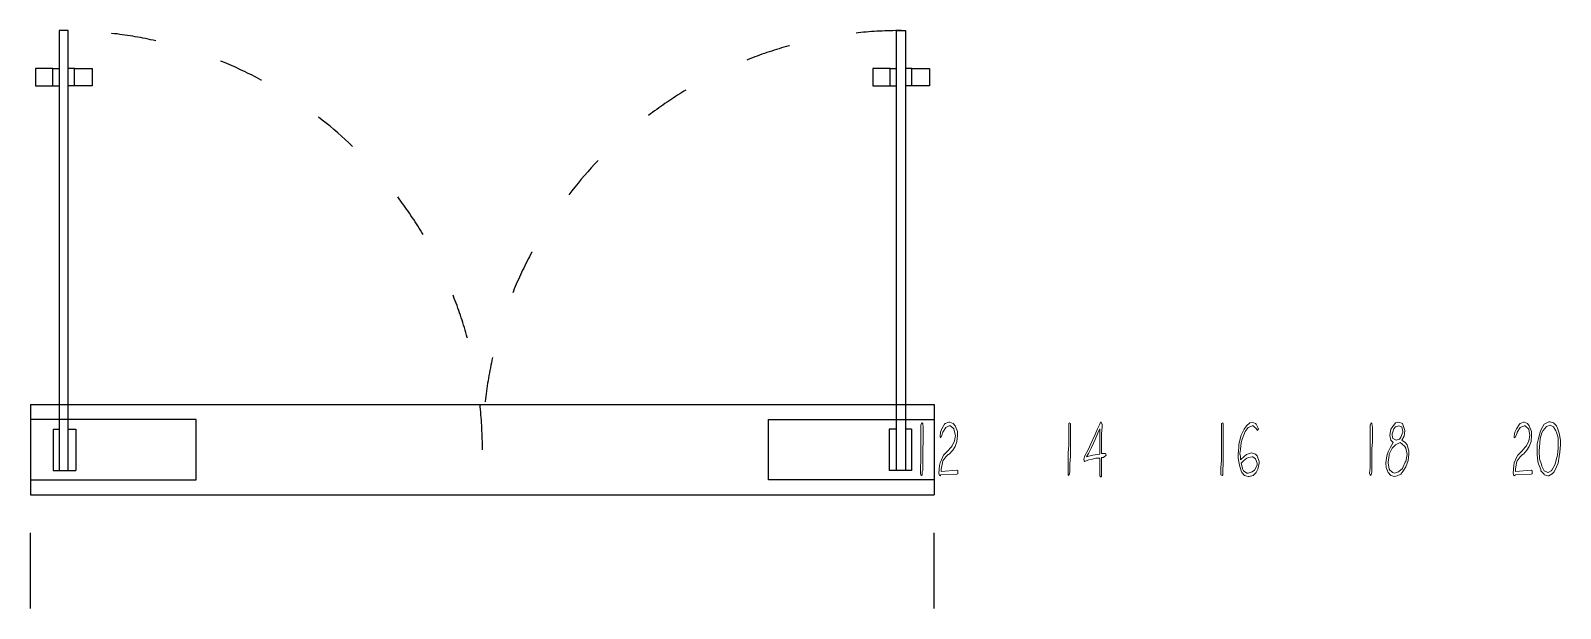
# Model space of a CAD drawing. Header units: millimetres. Extents: x 0 to 2032, y -270 to 496.
import ezdxf

# ---------------------------------------------------------------- set-up
doc = ezdxf.new("R2010")
doc.units = ezdxf.units.MM
doc.header["$MEASUREMENT"] = 0
doc.linetypes.add('ACAD_ISO03W100', pattern=[30, 12, -18])
doc.layers.get('Defpoints').update_dxf_attribs({"color": 1})
for name, color, linetype in [('D-T', 2, 'Continuous'), ('DOOR', 34, 'Continuous'), ('Wall-01', 4, 'Continuous')]:
    doc.layers.add(name, color=color, linetype=linetype)

msp = doc.modelspace()

# ---------------------------------------------------------------- linework, layer by layer
at = {"layer": 'D-T'}
for p, q in [((0, 0), (1200, 0)), ((0, -120), (1200, -120))]:
    msp.add_line(p, q, dxfattribs=at)
at = {"layer": 'Defpoints', "color": 250}
for p, q in [((0, -270.4), (0, -170.4)), ((1200, -270.4), (1200, -170.4))]:
    msp.add_line(p, q, dxfattribs=at)
at = {"layer": 'Defpoints', "color": 250, "lineweight": 0}
for points in [[(1182.4, -27.5), (1182.4, -74.2), (1181.7, -84.1), (1181.7, -91), (1182.4, -93.3), (1183.2, -94.1), (1184, -93.3), (1184, -89.5), (1184.7, -87.2), (1184.7, -58.9), (1185.5, -49.7), (1185.5, -30.5), (1184.7, -25.2), (1184, -24.4), (1183.2, -25.2)], [(1215.4, -69.6), (1218.4, -66.5), (1220, -65.7), (1224.6, -60.4), (1227.6, -55.8), (1229.9, -48.9), (1230.7, -41.2), (1230.7, -35.9), (1227.6, -28.2), (1225.3, -25.2), (1220.7, -23.6), (1219.2, -23.6), (1214.6, -25.2), (1213.8, -25.9), (1210, -32.1), (1208.5, -36.7), (1207.7, -42), (1207.7, -43.5), (1208.5, -44.3), (1210, -41.2), (1210.8, -37.4), (1211.5, -36.7), (1215.4, -30.5), (1220, -28.2), (1221.5, -28.2), (1226.1, -32.1), (1226.1, -32.8), (1228.4, -41.2), (1226.9, -48.1), (1223.8, -55), (1222.3, -56.6), (1217.7, -61.9), (1212.3, -67.3), (1210.8, -70.3), (1207.7, -77.2), (1206.9, -81.1), (1206.2, -91), (1206.9, -94.1), (1207.7, -94.8), (1208.5, -94.1), (1208.5, -93.3), (1229.9, -92.5), (1231.4, -91.8), (1231.4, -87.9), (1229.9, -87.2), (1209.2, -88.7), (1209.2, -85.7), (1210.8, -77.2), (1211.5, -74.9)], [(1378.7, -27.5), (1378.7, -54.3), (1377.9, -64.2), (1377.9, -93.3), (1378.7, -94.1), (1379.4, -93.3), (1380.2, -89.5), (1380.2, -78.8), (1380.9, -68.8), (1380.9, -25.2), (1379.4, -24.4), (1378.7, -25.2)], [(1420, -94.8), (1421.5, -96.4), (1422.3, -95.6), (1422.3, -70.3), (1424.6, -70.3), (1428.4, -67.3), (1427.6, -65), (1422.3, -65), (1422.3, -39), (1423.1, -29.8), (1423.1, -26.7), (1422.3, -24.4), (1421.5, -23.6), (1420.8, -23.6), (1420, -25.9), (1416.9, -32.1), (1413.9, -39.7), (1410.8, -46.6), (1410, -47.4), (1403.9, -61.2), (1400.1, -68), (1398.6, -72.6), (1399.3, -74.9), (1400.1, -75.7), (1401.6, -74.9), (1405.4, -73.4), (1410, -72.6), (1414.6, -71.1), (1420, -71.1), (1420, -86.4)], [(1420, -45.1), (1420, -65.7), (1410.8, -67.3), (1407, -68), (1402.4, -69.6), (1404.7, -65), (1408.5, -58.1), (1411.6, -51.2), (1413.9, -46.6), (1416.9, -39), (1420, -32.1), (1420, -34.4)], [(1581.5, -27.5), (1581.5, -74.2), (1580.8, -84.1), (1580.8, -93.3), (1582.3, -94.1), (1583.1, -93.3), (1583.1, -87.2), (1583.8, -78.8), (1583.8, -25.2), (1583.1, -24.4), (1581.5, -25.2)], [(1609.1, -45.8), (1612.2, -38.2), (1612.9, -35.9), (1616.7, -30.5), (1617.5, -30.5), (1622.1, -28.2), (1623.6, -28.2), (1628.2, -32.8), (1628.2, -33.6), (1629, -34.4), (1629.8, -33.6), (1630.5, -32.1), (1627.5, -25.9), (1626.7, -25.2), (1622.1, -23.6), (1619, -24.4), (1614.5, -28.2), (1611.4, -32.8), (1607.6, -40.5), (1604.5, -52.7), (1604.5, -56.6), (1603.7, -65.7), (1603.7, -71.1), (1605.3, -80.3), (1607.6, -87.9), (1608.3, -90.2), (1612.2, -94.1), (1616.7, -95.6), (1618.3, -95.6), (1623.6, -94.1), (1627.5, -90.2), (1629.8, -85.7), (1631.3, -78), (1631.3, -75.7), (1629, -68), (1626.7, -65.7), (1621.3, -64.2), (1614.5, -66.5), (1611.4, -68.8), (1606.8, -73.4), (1606.8, -68.8), (1606, -65), (1606.8, -59.6), (1607.6, -50.4)], [(1778.9, -27.5), (1778.9, -84.1), (1778.1, -91), (1778.9, -93.3), (1779.7, -94.1), (1780.4, -93.3), (1781.2, -89.5), (1781.2, -58.9), (1782, -49.7), (1782, -30.5), (1781.2, -25.2), (1780.4, -24.4), (1779.7, -25.2)], [(1830.2, -65.7), (1830.2, -61.9), (1827.9, -53.5), (1825.6, -50.4), (1821, -47.4), (1824.1, -42), (1824.8, -35.1), (1824.8, -34.4), (1822.5, -26.7), (1821.8, -25.2), (1817.2, -23.6), (1812.6, -24.4), (1808.8, -29), (1806.5, -32.8), (1804.9, -41.2), (1806.5, -47.4), (1809.5, -50.4), (1805.7, -56.6), (1802.6, -62.7), (1801.1, -68), (1799.6, -77.2), (1800.3, -83.4), (1802.6, -90.2), (1806.5, -94.1), (1811.1, -95.6), (1814.9, -94.8), (1819.5, -92.5), (1822.5, -88.7), (1826.4, -82.6), (1829.4, -74.2)], [(1822.5, -35.9), (1822.5, -36.7), (1819.5, -43.5), (1817.9, -45.8), (1813.3, -47.4), (1808.8, -45.1), (1808, -40.5), (1808, -39), (1810.3, -32.1), (1812.6, -29.8), (1817.2, -28.2), (1821, -29.8)], [(1977.9, -69.6), (1981, -66.5), (1982.5, -65.7), (1987.1, -60.4), (1990.2, -55.8), (1992.5, -48.9), (1993.3, -41.2), (1993.3, -35.9), (1990.2, -28.2), (1987.9, -25.2), (1983.3, -23.6), (1982.5, -23.6), (1977.9, -25.2), (1977.2, -25.9), (1973.4, -32.1), (1971.1, -36.7), (1970.3, -42), (1970.3, -43.5), (1971.1, -44.3), (1972.6, -41.2), (1974.1, -37.4), (1974.1, -36.7), (1977.9, -30.5), (1983.3, -28.2), (1984.8, -28.2), (1989.4, -32.8), (1991, -41.2), (1989.4, -48.1), (1986.4, -55), (1984.8, -56.6), (1980.2, -61.9), (1974.9, -67.3), (1973.4, -70.3), (1970.3, -77.2), (1969.5, -81.1), (1968.8, -91), (1969.5, -94.1), (1970.3, -94.8), (1971.8, -93.3), (1992.5, -92.5), (1994, -91.8), (1994, -87.9), (1992.5, -87.2), (1971.8, -88.7), (1971.8, -85.7), (1973.4, -77.2), (1974.1, -74.9)], [(2002.4, -45.1), (2000.9, -52), (2000.9, -66.5), (2001.7, -75.7), (2002.4, -78.8), (2005.5, -86.4), (2005.5, -87.9), (2010.1, -92.5), (2010.1, -93.3), (2014.7, -94.8), (2016.2, -94.8), (2020.8, -91.8), (2023.1, -89.5), (2026.2, -82.6), (2028.5, -78), (2030, -68.8), (2030.8, -63.4), (2031.5, -53.5), (2031.5, -47.4), (2030, -38.2), (2027.7, -31.3), (2026.2, -28.2), (2022.4, -24.4), (2017.8, -22.9), (2016.2, -22.9), (2010.1, -25.9), (2006.3, -32.1), (2004.7, -36.7)], [(2010.1, -87.9), (2007, -81.8), (2006.3, -79.5), (2004, -71.9), (2003.2, -61.9), (2004.7, -45.1), (2007, -37.4), (2008.6, -34.4), (2013.2, -29), (2017.8, -27.5), (2022.4, -29.8), (2025.4, -35.1), (2026.2, -36.7), (2028.5, -44.3), (2028.5, -58.1), (2027.7, -67.3), (2026.9, -70.3), (2024.7, -78.8), (2023.9, -81.1), (2020.1, -87.2), (2019.3, -87.9), (2015.5, -90.2), (2014.7, -90.2)], [(1824.8, -55.8), (1826.4, -58.1), (1827.9, -66.5), (1826.4, -75.7), (1825.6, -76.5), (1822.5, -83.4), (1821.8, -84.9), (1817.2, -88.7), (1816.4, -89.5), (1811.1, -91), (1808.8, -90.2), (1804.9, -87.2), (1804.2, -85.7), (1802.6, -77.2), (1802.6, -76.5), (1804.2, -67.3), (1804.2, -65.7), (1808, -58.1), (1812.6, -53.5), (1818.7, -50.4), (1821, -52)], [(1427.6, -65), (1422.3, -65)], [(1617.5, -70.3), (1622.1, -69.6), (1622.9, -69.6), (1626.7, -71.9), (1629, -78), (1629, -80.3), (1625.2, -87.2), (1622.1, -89.5), (1616.7, -91), (1615.2, -91), (1610.6, -87.9), (1609.9, -86.4), (1607.6, -78), (1610.6, -74.9), (1615.2, -71.1)]]:
    msp.add_lwpolyline(points, close=True, dxfattribs=at)
for points in [[(1422.3, -65), (1422.3, -65)], [(1826.4, -82.6), (1826.4, -82.6)]]:
    msp.add_lwpolyline(points, dxfattribs=at)
at = {"layer": 'DOOR'}
for p, q in [((6.3, 445.9), (6.3, 422.6)), ((6.3, 445.9), (6.3, 422.6)), ((29.6, 445.9), (6.3, 445.9)), ((29.6, 445.9), (38, 445.9)), ((29.6, 422.6), (29.6, 445.9)), ((58.4, 445.9), (50, 445.9)), ((58.4, 422.6), (58.4, 445.9)), ((58.4, 445.9), (81.7, 445.9)), ((81.7, 445.9), (81.7, 422.6)), ((81.7, 445.9), (81.7, 422.6)), ((1141.6, 445.9), (1118.3, 445.9)), ((1118.3, 445.9), (1118.3, 422.6)), ((1118.3, 445.9), (1118.3, 422.6)), ((1141.6, 422.6), (1141.6, 445.9)), ((1141.6, 445.9), (1150, 445.9)), ((1170.4, 445.9), (1162, 445.9)), ((1170.4, 445.9), (1193.7, 445.9)), ((1170.4, 422.6), (1170.4, 445.9)), ((1193.7, 445.9), (1193.7, 422.6)), ((1193.7, 445.9), (1193.7, 422.6)), ((6.3, 422.6), (29.6, 422.6)), ((29.6, 422.6), (38, 422.6)), ((58.4, 422.6), (50, 422.6)), ((81.7, 422.6), (58.4, 422.6)), ((1118.3, 422.6), (1141.6, 422.6)), ((1141.6, 422.6), (1150, 422.6)), ((1170.4, 422.6), (1162, 422.6)), ((1193.7, 422.6), (1170.4, 422.6)), ((30, -32.5), (30, -87.5)), ((30, -32.5), (38, -32.5)), ((50, -32.5), (60, -32.5)), ((60, -32.5), (60, -87.5)), ((1140, -32.5), (1140, -87.5)), ((1150, -32.5), (1140, -32.5)), ((1170, -32.5), (1162, -32.5)), ((1170, -32.5), (1170, -87.5)), ((30, -87.5), (60, -87.5)), ((1170, -87.5), (1140, -87.5))]:
    msp.add_line(p, q, dxfattribs=at)
for points in [[(38, -87.5), (50, -87.5), (50, 496), (38, 496)], [(1162, -87.5), (1150, -87.5), (1150, 496), (1162, 496)]]:
    msp.add_lwpolyline(points, close=True, dxfattribs=at)
for points in [[(0, -100), (220, -100), (220, -20), (0, -20)], [(1200, -100), (980, -100), (980, -20), (1200, -20)]]:
    msp.add_lwpolyline(points, dxfattribs=at)
at = {"layer": 'DOOR', "linetype": 'ACAD_ISO03W100', "ltscale": 5}
for centre, start, end in [((44, -60), 0, 90), ((1156, -60), 90, 180)]:
    msp.add_arc(centre, 556, start, end, dxfattribs=at)
at = {"layer": 'Wall-01'}
for p, q in [((0, 0), (0, -120)), ((1200, 0), (1200, -120))]:
    msp.add_line(p, q, dxfattribs=at)

doc.saveas('drawing.dxf')
